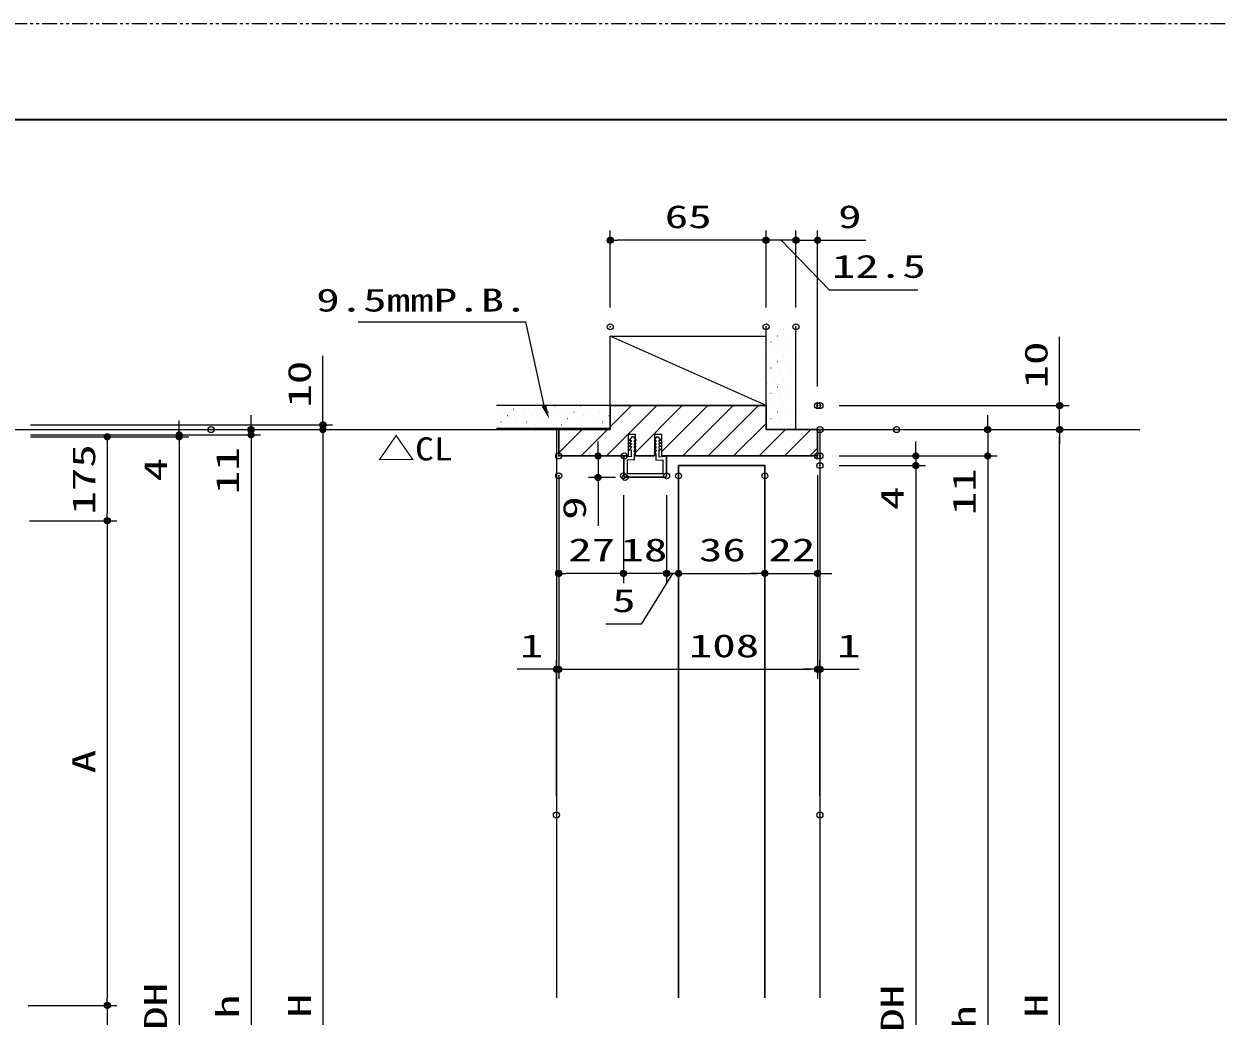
# Model space of a CAD drawing. Units: millimetres, scale not verified. Extents: x -1306 to 1306, y -607 to 607.
# Drawn here: x -926.8 to -428.5, y 180.1 to 594 of the extents above; entities that cross this region are included whole.
import ezdxf
from ezdxf.enums import TextEntityAlignment as Align

# ---------------------------------------------------------------- set-up
doc = ezdxf.new("R2010")
doc.units = ezdxf.units.MM
doc.header["$LTSCALE"] = 5
doc.header["$PDMODE"] = 32
doc.header["$PDSIZE"] = 2.5
doc.linetypes.add('USER1', pattern=[2.5, 1.25, -0.25, 0.25, -0.25, 0.25, -0.25])
for name, color, linetype, lineweight in [('0-1_線(黄)', 2, 'Continuous', 15), ('0-3_陰線', 4, 'USER1', 9), ('0-D_線(白)', 7, 'Continuous', 30), ('1-0_線(水)', 4, 'Continuous', 9), ('1-1_寸法線', 3, 'Continuous', 13), ('1-2_ハッチング', 6, 'Continuous', 9), ('1-4_DEFPOINTS', 7, 'Continuous', 5), ('1-5_0', 3, 'Continuous', 25), ('1-6_図面枠', 7, 'Continuous', 35)]:
    doc.layers.add(name, color=color, linetype=linetype, lineweight=lineweight)
doc.styles.add('ＭＳ ゴシック', font='')
doc.styles.get('ＭＳ ゴシック').set_extended_font_data('MS Gothic')

# ---------------------------------------------------------------- blocks, each defined once
blk = doc.blocks.new('_DOT')
at = {"layer": '1-5_0'}
blk.add_line((-2.5, 0), (-5, 0), dxfattribs=at)
for points in [[(0, 0), (-2.5, 0), (-2.48, 0.313)], [(0, 0), (-2.48, -0.313), (-2.5, 0)], [(0, 0), (-2.48, 0.313), (-2.421, 0.622)], [(0, 0), (-2.421, -0.622), (-2.48, -0.313)], [(0, 0), (-2.421, 0.622), (-2.324, 0.92)], [(0, 0), (-2.324, -0.92), (-2.421, -0.622)], [(0, 0), (-2.324, 0.92), (-2.191, 1.204)], [(0, 0), (-2.191, -1.204), (-2.324, -0.92)], [(0, 0), (-2.191, 1.204), (-2.023, 1.469)], [(0, 0), (-2.023, -1.469), (-2.191, -1.204)], [(0, 0), (-2.023, 1.469), (-1.822, 1.711)], [(0, 0), (-1.822, -1.711), (-2.023, -1.469)], [(0, 0), (-1.822, 1.711), (-1.594, 1.926)], [(0, 0), (-1.594, -1.926), (-1.822, -1.711)], [(0, 0), (-1.594, 1.926), (-1.34, 2.111)], [(0, 0), (-1.34, -2.111), (-1.594, -1.926)], [(0, 0), (-1.34, 2.111), (-1.064, 2.262)], [(0, 0), (-1.064, -2.262), (-1.34, -2.111)], [(0, 0), (-1.064, 2.262), (-0.773, 2.378)], [(0, 0), (-0.773, -2.378), (-1.064, -2.262)], [(0, 0), (-0.773, 2.378), (-0.468, 2.456)], [(0, 0), (-0.468, -2.456), (-0.773, -2.378)], [(0, 0), (-0.468, 2.456), (-0.157, 2.495)], [(0, 0), (-0.157, -2.495), (-0.468, -2.456)], [(0, 0), (-0.157, 2.495), (0.157, 2.495)], [(0, 0), (0.157, -2.495), (-0.157, -2.495)], [(0, 0), (0.157, 2.495), (0.468, 2.456)], [(0, 0), (0.468, 2.456), (0.773, 2.378)], [(0, 0), (0.773, 2.378), (1.064, 2.262)], [(0, 0), (1.064, 2.262), (1.34, 2.111)], [(0, 0), (1.34, 2.111), (1.594, 1.926)], [(0, 0), (1.594, 1.926), (1.822, 1.711)], [(0, 0), (1.822, 1.711), (2.023, 1.469)], [(0, 0), (2.023, 1.469), (2.191, 1.204)], [(0, 0), (2.191, 1.204), (2.324, 0.92)], [(0, 0), (2.324, 0.92), (2.421, 0.622)], [(0, 0), (2.421, 0.622), (2.48, 0.313)], [(0, 0), (2.48, 0.313), (2.5, 0)], [(0, 0), (0.468, -2.456), (0.157, -2.495)], [(0, 0), (0.773, -2.378), (0.468, -2.456)], [(0, 0), (1.064, -2.262), (0.773, -2.378)], [(0, 0), (1.34, -2.111), (1.064, -2.262)], [(0, 0), (1.594, -1.926), (1.34, -2.111)], [(0, 0), (1.822, -1.711), (1.594, -1.926)], [(0, 0), (2.023, -1.469), (1.822, -1.711)], [(0, 0), (2.191, -1.204), (2.023, -1.469)], [(0, 0), (2.324, -0.92), (2.191, -1.204)], [(0, 0), (2.421, -0.622), (2.324, -0.92)], [(0, 0), (2.48, -0.313), (2.421, -0.622)], [(0, 0), (2.5, 0), (2.48, -0.313)]]:
    blk.add_solid(points, dxfattribs=at)

msp = doc.modelspace()

# ---------------------------------------------------------------- linework, layer by layer
at = {"layer": '0-1_線(黄)'}
for p, q in [((-682.124, 434.756), (-682.124, 463.756)), ((-682.124, 463.756), (-617.124, 463.756)), ((-617.124, 434.756), (-682.124, 463.756)), ((-617.124, 434.756), (-617.124, 467.643)), ((-604.624, 424.756), (-604.624, 467.643)), ((-682.124, 434.756), (-682.124, 457.756)), ((-682.124, 434.756), (-729.56, 434.756)), ((-932.03, 424.756), (-703.624, 424.756)), ((-595.624, 424.756), (-461.144, 424.756))]:
    msp.add_line(p, q, dxfattribs=at)
at = {"layer": '0-3_陰線'}
msp.add_line((387.036, 594), (-1292.964, 594), dxfattribs=at)
at = {"layer": '0-D_線(白)'}
for p, q in [((-682.124, 434.756), (-617.124, 434.756)), ((-617.124, 434.756), (-682.124, 434.756)), ((-682.124, 434.756), (-682.124, 424.756)), ((-617.124, 434.756), (-617.124, 424.756)), ((-703.624, 413.756), (-703.624, 424.756)), ((-703.624, 424.756), (-682.124, 424.756)), ((-617.124, 424.756), (-595.624, 424.756)), ((-674.624, 413.756), (-703.624, 413.756)), ((-671.624, 413.756), (-663.624, 413.756)), ((-653.624, 409.756), (-653.624, 187.736))]:
    msp.add_line(p, q, dxfattribs=at)
for points in [[(-595.624, 424.756), (-595.624, 413.756), (-660.624, 413.756)], [(-653.624, 409.756), (-617.624, 409.756), (-617.624, 187.736)]]:
    msp.add_lwpolyline(points, dxfattribs=at)
at = {"layer": '1-0_線(水)'}
for p, q in [((-682.124, 425.256), (-729.56, 425.256)), ((-704.624, 424.756), (-704.624, 187.736)), ((-663.624, 413.756), (-671.624, 413.756))]:
    msp.add_line(p, q, dxfattribs=at)
msp.add_lwpolyline([(-595.624, 424.756), (-594.624, 424.756), (-594.624, 187.736)], dxfattribs=at)
at = {"layer": '1-1_寸法線'}
for p, q in [((-682.124, 475.643), (-682.124, 507.756)), ((-620.124, 503.756), (-679.124, 503.756)), ((-620.124, 503.756), (-623.124, 503.756)), ((-617.124, 475.643), (-617.124, 507.756)), ((-617.124, 475.643), (-617.124, 507.756)), ((-604.624, 503.756), (-617.124, 503.756)), ((-604.624, 503.756), (-617.124, 503.756)), ((-607.624, 503.756), (-610.624, 503.756)), ((-604.624, 475.643), (-604.624, 507.756)), ((-604.624, 475.643), (-604.624, 507.756)), ((-604.624, 503.756), (-595.624, 503.756)), ((-601.624, 503.756), (-598.624, 503.756)), ((-595.624, 442.756), (-595.624, 507.756)), ((-592.624, 503.756), (-575.433, 503.756)), ((-494.624, 437.756), (-494.624, 463.518)), ((-802.03, 429.756), (-802.03, 455.518)), ((-586.624, 434.756), (-490.624, 434.756)), ((-494.624, 424.756), (-494.624, 434.756)), ((-832.03, 427.756), (-832.03, 430.756)), ((-524.624, 427.756), (-524.624, 430.756)), ((-924.03, 426.756), (-798.03, 426.756)), ((-924.03, 424.756), (-828.03, 424.756)), ((-862.03, 425.556), (-862.03, 428.556)), ((-840.763, 424.756), (-798.03, 424.756)), ((-840.763, 424.756), (-798.03, 424.756)), ((-832.03, 424.756), (-832.03, 422.556)), ((-802.03, 424.756), (-802.03, 426.756)), ((-586.624, 424.756), (-520.624, 424.756)), ((-586.624, 424.756), (-490.624, 424.756)), ((-554.672, 424.756), (-490.624, 424.756)), ((-524.624, 424.756), (-524.624, 413.756)), ((-924.03, 422.556), (-828.03, 422.556)), ((-924.03, 422.556), (-858.03, 422.556)), ((-924.03, 422.556), (-828.03, 422.556)), ((-924.03, 421.756), (-858.03, 421.756)), ((-924.03, 421.756), (-858.03, 421.756)), ((-924.03, 421.756), (-888.03, 421.756)), ((-892.03, 418.756), (-892.03, 389.756)), ((-862.03, 422.556), (-862.03, 421.756)), ((-862.03, 418.756), (-862.03, 400.613)), ((-862.03, 418.756), (-862.03, -49.644)), ((-832.03, 419.556), (-832.03, -52.244)), ((-832.03, 419.556), (-832.03, 396.651)), ((-802.03, 421.756), (-802.03, -52.244)), ((-802.03, 421.756), (-802.03, 418.756)), ((-687.245, 416.755), (-687.245, 419.755)), ((-673.074, 421.756), (-674.174, 420.267)), ((-674.174, 420.267), (-673.424, 420.267)), ((-673.424, 419.767), (-674.174, 418.967)), ((-674.174, 418.967), (-673.424, 418.967)), ((-673.424, 420.267), (-673.424, 419.767)), ((-673.424, 418.967), (-673.424, 418.467)), ((-672.474, 421.755), (-673.074, 421.756)), ((-672.474, 421.755), (-671.374, 420.267)), ((-672.124, 420.267), (-672.124, 419.767)), ((-671.374, 420.267), (-672.124, 420.267)), ((-672.124, 419.767), (-671.374, 418.967)), ((-672.124, 418.967), (-672.124, 418.467)), ((-671.374, 418.967), (-672.124, 418.967)), ((-662.774, 421.755), (-663.874, 420.267)), ((-663.874, 420.267), (-663.124, 420.267)), ((-663.124, 419.767), (-663.874, 418.967)), ((-663.874, 418.967), (-663.124, 418.967)), ((-663.124, 420.267), (-663.124, 419.767)), ((-663.124, 418.967), (-663.124, 418.467)), ((-662.774, 421.755), (-662.174, 421.756)), ((-662.174, 421.756), (-661.074, 420.267)), ((-661.824, 420.267), (-661.824, 419.767)), ((-661.074, 420.267), (-661.824, 420.267)), ((-661.824, 419.767), (-661.074, 418.967)), ((-661.824, 418.967), (-661.824, 418.467)), ((-661.074, 418.967), (-661.824, 418.967)), ((-554.624, 416.756), (-554.624, 419.756)), ((-494.624, -52.244), (-494.624, 421.756)), ((-494.624, 421.756), (-494.624, 418.756)), ((-680.312, 413.755), (-691.245, 413.755)), ((-687.245, 413.755), (-687.245, 404.755)), ((-674.822, 413.696), (-676.312, 413.755)), ((-673.424, 418.467), (-674.174, 417.667)), ((-674.174, 417.667), (-673.424, 417.667)), ((-673.424, 417.167), (-674.174, 416.367)), ((-674.174, 416.367), (-673.424, 416.367)), ((-673.424, 417.667), (-673.424, 417.167)), ((-673.424, 416.367), (-673.424, 413.45)), ((-672.124, 418.467), (-671.374, 417.667)), ((-672.124, 417.667), (-672.124, 417.167)), ((-671.374, 417.667), (-672.124, 417.667)), ((-672.124, 417.167), (-671.374, 416.367)), ((-672.124, 416.367), (-672.124, 415.58)), ((-671.374, 416.367), (-672.124, 416.367)), ((-671.469, 414.763), (-672.124, 415.58)), ((-672.124, 414.763), (-672.124, 412.04)), ((-672.116, 414.763), (-671.469, 414.763)), ((-671.624, 413.756), (-671.624, 414.006)), ((-663.124, 418.467), (-663.874, 417.667)), ((-663.874, 417.667), (-663.124, 417.667)), ((-663.124, 417.167), (-663.874, 416.367)), ((-663.874, 416.367), (-663.124, 416.367)), ((-663.778, 414.763), (-663.124, 415.58)), ((-663.131, 414.763), (-663.778, 414.763)), ((-663.624, 413.756), (-663.624, 414.006)), ((-663.124, 417.667), (-663.124, 417.167)), ((-663.124, 416.367), (-663.124, 415.58)), ((-663.124, 414.763), (-663.124, 412.04)), ((-661.824, 418.467), (-661.074, 417.667)), ((-661.824, 417.667), (-661.824, 417.167)), ((-661.074, 417.667), (-661.824, 417.667)), ((-661.824, 417.167), (-661.074, 416.367)), ((-661.824, 416.367), (-661.824, 413.45)), ((-661.074, 416.367), (-661.824, 416.367)), ((-660.426, 413.696), (-658.936, 413.755)), ((-586.624, 413.756), (-520.624, 413.756)), ((-586.624, 413.756), (-550.624, 413.756)), ((-586.624, 413.756), (-520.624, 413.756)), ((-554.624, 413.756), (-554.624, 409.756)), ((-676.624, 413.456), (-676.624, 405.455)), ((-676.474, 413.456), (-676.474, 405.455)), ((-673.424, 413.449), (-676.318, 413.606)), ((-672.124, 412.045), (-675.124, 412.207)), ((-675.124, 412.207), (-675.124, 406.255)), ((-663.124, 412.04), (-660.124, 412.207)), ((-661.824, 413.45), (-658.93, 413.606)), ((-658.774, 413.456), (-658.774, 405.455)), ((-658.624, 413.456), (-658.624, 405.455)), ((-586.624, 409.756), (-550.624, 409.756)), ((-586.624, 409.756), (-550.624, 409.756)), ((-524.624, 410.756), (-524.624, 387.851)), ((-524.624, 410.756), (-524.624, -52.244)), ((-703.624, 405.756), (-703.624, 320.755)), ((-703.624, 405.756), (-703.624, 320.755)), ((-679.924, 404.755), (-691.245, 404.755)), ((-659.324, 404.905), (-675.924, 404.905)), ((-659.324, 404.755), (-675.924, 404.755)), ((-595.624, 405.756), (-595.624, 360.755)), ((-595.624, 405.756), (-595.624, 320.755)), ((-595.624, 405.756), (-595.624, 320.755)), ((-554.624, 406.756), (-554.624, 388.613)), ((-554.624, 406.756), (-554.624, -39.244)), ((-687.245, 401.755), (-687.245, 384.565)), ((-703.624, 397.455), (-703.624, 360.755)), ((-676.624, 397.455), (-676.624, 360.755)), ((-676.624, 397.455), (-676.624, 360.755)), ((-658.624, 397.455), (-658.624, 360.755)), ((-658.624, 397.455), (-658.624, 360.755)), ((-653.624, 397.455), (-653.624, 360.755)), ((-653.624, 397.455), (-653.624, 360.755)), ((-617.624, 397.455), (-617.624, 360.755)), ((-617.624, 397.455), (-617.624, 360.755)), ((-924.524, 386.756), (-888.03, 386.756)), ((-924.03, 386.756), (-888.03, 386.756)), ((-892.03, 383.756), (-892.03, 187.556)), ((-679.624, 364.755), (-700.624, 364.755)), ((-679.624, 364.755), (-682.624, 364.755)), ((-658.624, 364.755), (-676.624, 364.755)), ((-661.624, 364.755), (-664.624, 364.755)), ((-653.624, 364.755), (-658.624, 364.755)), ((-653.624, 364.755), (-658.624, 364.755)), ((-655.624, 364.755), (-652.624, 364.755)), ((-650.624, 364.755), (-620.624, 364.755)), ((-650.624, 364.755), (-647.624, 364.755)), ((-620.624, 364.755), (-623.624, 364.755)), ((-617.624, 364.755), (-595.624, 364.755)), ((-592.624, 364.755), (-589.624, 364.755)), ((-707.624, 324.755), (-721.005, 324.755)), ((-704.624, 272.005), (-704.624, 328.755)), ((-703.624, 324.755), (-704.624, 324.755)), ((-700.624, 324.755), (-598.624, 324.755)), ((-700.624, 324.755), (-697.624, 324.755)), ((-598.624, 324.755), (-601.624, 324.755)), ((-595.624, 324.755), (-594.624, 324.755)), ((-594.624, 272.005), (-594.624, 328.755)), ((-591.624, 324.755), (-578.243, 324.755)), ((-925.018, 184.556), (-888.03, 184.556)), ((-924.524, 184.556), (-888.03, 184.556)), ((-892.03, 181.556), (-892.03, -14.644))]:
    msp.add_line(p, q, dxfattribs=at)
for points in [[(-610.874, 503.756), (-590.781, 483.033), (-553.733, 483.033)], [(-787.305, 469.719), (-717.438, 469.719), (-709.794, 434.791)], [(-671.624, 413.756), (-671.624, 422.756), (-674.624, 422.756), (-674.624, 413.756)], [(-660.624, 413.756), (-660.624, 422.756), (-663.624, 422.756), (-663.624, 413.756)], [(-660.124, 412.207), (-660.124, 406.255), (-675.124, 406.255)], [(-656.124, 364.755), (-669.249, 343.581), (-683.916, 343.581)]]:
    msp.add_lwpolyline(points, dxfattribs=at)
for centre, radius, start, end in [((-676.324, 413.456), 0.3, 87.72528, 180), ((-658.924, 413.456), 0.3, 0, 92.27472), ((-676.324, 413.456), 0.15, 87.72528, 180), ((-658.924, 413.456), 0.15, 0, 92.27472), ((-675.924, 405.455), 0.7, 180, 270), ((-675.924, 405.455), 0.55, 180, 270), ((-659.324, 405.455), 0.55, 270, 0), ((-659.324, 405.455), 0.7, 270, 0)]:
    msp.add_arc(centre, radius, start, end, dxfattribs=at)
msp.add_solid([(-707.61, 429.202), (-710.764, 434.412), (-708.823, 435.17)], dxfattribs=at)
at = {"layer": '1-2_ハッチング'}
for p, q in [((-616.396, 465.136), (-616.346, 465.136)), ((-612.419, 463.811), (-612.369, 463.811)), ((-609.767, 466.462), (-609.717, 466.462)), ((-605.79, 465.136), (-605.74, 465.136)), ((-615.071, 461.159), (-615.021, 461.159)), ((-611.093, 459.833), (-611.043, 459.833)), ((-608.441, 462.485), (-608.391, 462.485)), ((-607.116, 458.507), (-607.066, 458.507)), ((-616.396, 454.53), (-616.346, 454.53)), ((-613.745, 457.181), (-613.695, 457.181)), ((-609.767, 455.856), (-609.717, 455.856)), ((-605.79, 454.53), (-605.74, 454.53)), ((-615.071, 450.552), (-615.021, 450.552)), ((-612.419, 453.204), (-612.369, 453.204)), ((-611.093, 449.227), (-611.043, 449.227)), ((-608.441, 451.878), (-608.391, 451.878)), ((-616.396, 443.923), (-616.346, 443.923)), ((-613.745, 446.575), (-613.695, 446.575)), ((-609.767, 445.249), (-609.717, 445.249)), ((-607.116, 447.901), (-607.066, 447.901)), ((-605.79, 443.923), (-605.74, 443.923)), ((-615.071, 439.946), (-615.021, 439.946)), ((-612.419, 442.597), (-612.369, 442.597)), ((-611.093, 438.62), (-611.043, 438.62)), ((-608.441, 441.272), (-608.391, 441.272)), ((-726.44, 434.642), (-726.39, 434.642)), ((-715.833, 434.642), (-715.783, 434.642)), ((-705.227, 434.642), (-705.177, 434.642)), ((-694.62, 434.642), (-694.57, 434.642)), ((-684.014, 434.642), (-683.964, 434.642)), ((-683.687, 413.756), (-662.687, 434.756)), ((-682.124, 425.926), (-673.294, 434.756)), ((-671.624, 415.212), (-652.081, 434.756)), ((-660.624, 415.606), (-641.474, 434.756)), ((-651.867, 413.756), (-630.867, 434.756)), ((-641.261, 413.756), (-620.261, 434.756)), ((-613.745, 435.968), (-613.695, 435.968)), ((-609.767, 434.642), (-609.717, 434.642)), ((-607.116, 437.294), (-607.066, 437.294)), ((-729.092, 431.991), (-729.042, 431.991)), ((-725.114, 430.665), (-725.064, 430.665)), ((-722.462, 433.317), (-722.412, 433.317)), ((-721.137, 429.339), (-721.087, 429.339)), ((-718.485, 431.991), (-718.435, 431.991)), ((-714.507, 430.665), (-714.457, 430.665)), ((-711.856, 433.317), (-711.806, 433.317)), ((-710.53, 429.339), (-710.48, 429.339)), ((-707.878, 431.991), (-707.828, 431.991)), ((-703.901, 430.665), (-703.851, 430.665)), ((-701.249, 433.317), (-701.199, 433.317)), ((-699.923, 429.339), (-699.873, 429.339)), ((-697.272, 431.991), (-697.222, 431.991)), ((-693.294, 430.665), (-693.244, 430.665)), ((-690.643, 433.317), (-690.593, 433.317)), ((-689.317, 429.339), (-689.267, 429.339)), ((-686.665, 431.991), (-686.615, 431.991)), ((-682.688, 430.665), (-682.638, 430.665)), ((-616.396, 433.317), (-616.346, 433.317)), ((-615.071, 429.339), (-615.021, 429.339)), ((-612.419, 431.991), (-612.369, 431.991)), ((-608.441, 430.665), (-608.391, 430.665)), ((-605.79, 433.317), (-605.74, 433.317)), ((-727.766, 428.013), (-727.716, 428.013)), ((-723.788, 426.687), (-723.738, 426.687)), ((-719.811, 425.362), (-719.761, 425.362)), ((-717.159, 428.013), (-717.109, 428.013)), ((-713.182, 426.687), (-713.132, 426.687)), ((-709.204, 425.362), (-709.154, 425.362)), ((-706.553, 428.013), (-706.503, 428.013)), ((-703.624, 415.032), (-693.9, 424.756)), ((-702.575, 426.687), (-702.525, 426.687)), ((-698.598, 425.362), (-698.548, 425.362)), ((-695.946, 428.013), (-695.896, 428.013)), ((-694.294, 413.756), (-683.294, 424.756)), ((-691.968, 426.687), (-691.918, 426.687)), ((-687.991, 425.362), (-687.941, 425.362)), ((-685.339, 428.013), (-685.289, 428.013)), ((-630.654, 413.756), (-617.124, 427.286)), ((-620.047, 413.756), (-609.047, 424.756)), ((-613.745, 425.362), (-613.695, 425.362)), ((-611.093, 428.013), (-611.043, 428.013)), ((-609.441, 413.756), (-598.441, 424.756)), ((-607.116, 426.687), (-607.066, 426.687)), ((-598.834, 413.756), (-595.624, 416.966))]:
    msp.add_line(p, q, dxfattribs=at)
at = {"layer": '1-4_DEFPOINTS'}
for p in [(-682.124, 503.756), (-617.124, 503.756), (-604.624, 503.756), (-682.124, 467.643), (-617.124, 467.643), (-604.624, 467.643), (-595.624, 434.756), (-594.624, 434.756), (-494.624, 434.756), (-848.763, 424.756), (-832.03, 424.756), (-802.03, 426.756), (-594.624, 424.756), (-562.672, 424.756), (-524.624, 424.756), (-494.624, 424.756), (-862.03, 421.756), (-703.624, 413.756), (-703.624, 413.756), (-676.312, 413.755), (-595.624, 413.756), (-594.624, 413.756), (-594.624, 409.756), (-554.624, 409.756), (-703.624, 405.455), (-687.245, 404.755), (-676.624, 405.455), (-676.624, 405.455), (-675.924, 404.755), (-658.624, 405.455), (-653.624, 405.455), (-617.624, 405.455), (-892.03, 386.756), (-703.624, 364.755), (-676.624, 364.755), (-658.624, 364.755), (-617.624, 364.755), (-595.624, 364.755), (-703.624, 324.755), (-595.624, 324.755), (-594.624, 324.755), (-704.624, 264.005), (-594.624, 264.005), (-892.03, 184.556)]:
    msp.add_point(p, dxfattribs=at)
at = {"layer": '1-6_図面枠'}
msp.add_lwpolyline([(-1252.964, -554), (347.036, -554), (347.036, 554), (-1252.964, 554)], close=True, dxfattribs=at)

# ---------------------------------------------------------------- block references
at = {"layer": '1-1_寸法線', "xscale": 0.6, "yscale": 0.6}
for p, rotation in [((-682.124, 503.756), 180), ((-604.624, 503.756), 180), ((-595.624, 503.756), 180), ((-494.624, 434.756), 270), ((-802.03, 426.756), 270), ((-862.03, 422.556), 270), ((-832.03, 424.756), 270), ((-832.03, 422.556), 90), ((-832.03, 422.556), 90), ((-802.03, 424.756), 90), ((-802.03, 424.756), 90), ((-524.624, 424.756), 270), ((-494.624, 424.756), 90), ((-494.624, 424.756), 90), ((-892.03, 421.756), 90), ((-862.03, 421.756), 90), ((-862.03, 421.756), 90), ((-687.245, 413.755), 270), ((-554.624, 413.756), 270), ((-524.624, 413.756), 90), ((-524.624, 413.756), 90), ((-554.624, 409.756), 90), ((-554.624, 409.756), 90), ((-687.245, 404.755), 90), ((-892.03, 386.756), 270), ((-892.03, 386.756), 90), ((-703.624, 364.755), 180), ((-658.624, 364.755), 180), ((-653.624, 364.755), 180), ((-653.624, 364.755), 180), ((-595.624, 364.755), 180), ((-703.624, 324.755), 180), ((-703.624, 324.755), 180), ((-594.624, 324.755), 180), ((-892.03, 184.556), 270), ((-892.03, 184.556), 90)]:
    msp.add_blockref('_DOT', p, dxfattribs=dict(at, rotation=rotation))
for p in [(-617.124, 503.756), (-617.124, 503.756), (-604.624, 503.756), (-676.624, 364.755), (-676.624, 364.755), (-658.624, 364.755), (-617.624, 364.755), (-617.624, 364.755), (-704.624, 324.755), (-595.624, 324.755), (-595.624, 324.755)]:
    msp.add_blockref('_DOT', p, dxfattribs=at)

# ---------------------------------------------------------------- texts
at = {"layer": '0-1_線(黄)', "style": 'ＭＳ ゴシック', "width": 1.2}
msp.add_text('△CL', height=9.621, dxfattribs=at).set_placement((-779.351, 409.024), align=Align.BOTTOM_LEFT)
at = {"layer": '1-1_寸法線', "style": 'ＭＳ ゴシック', "width": 1.5}
for s, p in [('65', (-659.386, 505.905)), ('9', (-587.052, 505.905)), ('12.5', (-589.638, 485.183)), ('9.5mmP.B.', (-804.838, 471.116)), ('27', (-699.648, 366.905)), ('18', (-677.862, 366.905)), ('36', (-645.148, 366.905)), ('22', (-616.148, 366.905)), ('5', (-681.344, 345.731)), ('1', (-719.862, 326.905)), ('108', (-649.356, 326.905)), ('1', (-587.481, 326.905))]:
    msp.add_text(s, height=9.604, dxfattribs=at).set_placement(p, align=Align.BOTTOM_LEFT)
for s, p in [('10', (-496.773, 441.899)), ('10', (-804.179, 433.899)), ('175', (-894.179, 389.256)), ('11', (-834.179, 397.794)), ('4', (-864.179, 403.184)), ('11', (-526.773, 388.994)), ('4', (-556.773, 391.184)), ('9', (-689.395, 387.136)), ('A', (-894.179, 281.37)), ('DH', (-864.179, 174.318)), ('DH', (-556.773, 173.518)), ('h', (-834.179, 179.132)), ('H', (-804.179, 179.518)), ('H', (-496.773, 179.518)), ('h', (-526.773, 174.732))]:
    msp.add_text(s, height=9.604, rotation=90, dxfattribs=at).set_placement(p, align=Align.BOTTOM_LEFT)

doc.saveas('drawing.dxf')
